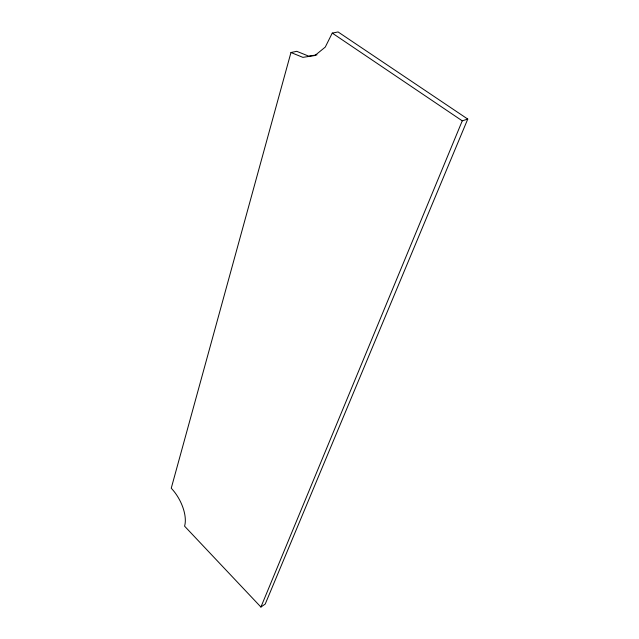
<?xml version="1.0" encoding="UTF-8"?>
<svg xmlns="http://www.w3.org/2000/svg" width="639" height="639" viewBox="0 0 639 639"><rect width="100%" height="100%" fill="white"/><g stroke="black" fill="none" stroke-linecap="round" stroke-linejoin="round"><path stroke-width="0.96" d="M290.961 52.518L171.244 488.228A28.955 14.673 61.7 0 1 184.567 526.153L260.912 607.05L265.225 604.047L467.756 119.078L338.079 31.95L332.256 33.092L325.267 47.094L314.923 55.529L302.894 57.358L290.961 52.518L296.744 51.32L308.661 56.12L317 54.858M260.912 607.05L462.261 120.835L467.756 119.078M332.256 33.092L462.261 120.835"/></g></svg>
